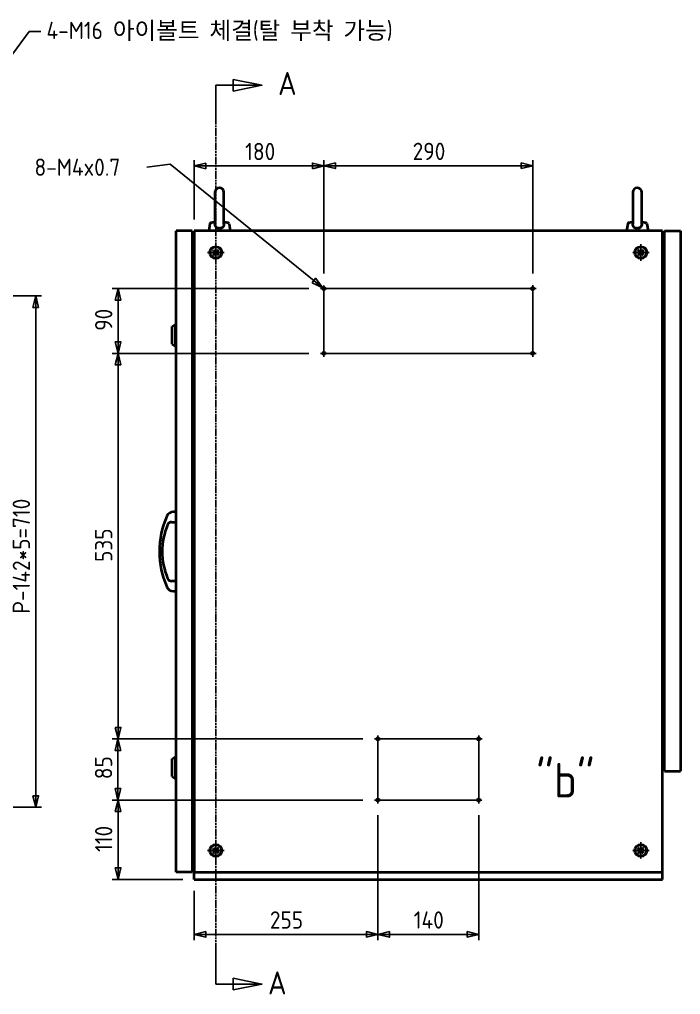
# Model space of a CAD drawing. Header units: millimetres. Extents: x 0 to 6720, y 0 to 4752.
# Drawn here: x 2454 to 3372, y 1649 to 3002 of the extents above; entities that cross this region are included whole.
import ezdxf

# ---------------------------------------------------------------- set-up
doc = ezdxf.new("R2010")
doc.units = ezdxf.units.MM
doc.linetypes.add('DPAB0445$0$CHAIN', pattern=[0.7087, 0.4724, -0.0591, 0.1181, -0.0591])
doc.linetypes.add('DPAB0445$0$DOUBLE_DASH_CHAIN', pattern=[1.2403, 0.6614, -0.0827, 0.1654, -0.0827, 0.1654, -0.0827])
for name, color, linetype, lineweight in [('DPAB0445$0$가시적인 것(ISO)', 3, 'Continuous', 40), ('DPAB0445$0$가시적인 좁은 것(ISO)', 3, 'Continuous', 35), ('DPAB0445$0$기호(ISO)', 5, 'Continuous', 25), ('DPAB0445$0$단면선(ISO)', 7, 'DPAB0445$0$CHAIN', 25), ('DPAB0445$0$중심 표식(ISO)', 1, 'Continuous', 25), ('DPAB0445$0$중심선(ISO)', 1, 'Continuous', 25), ('DPAB0445$0$치수(ISO)', 2, 'Continuous', 25)]:
    doc.layers.add(name, color=color, linetype=linetype, lineweight=lineweight)
doc.styles.add('DPAB0445$0$문자 텍스트_PSTEK_POSCO', font='isocp.shx')
doc.styles.add('DPAB0445$0$치수 텍스트_PSTEK_POSCO', font='isocp.shx')
doc.dimstyles.new('DPAB0445$0$치수_PSTEK_POSCO', dxfattribs={"dimscale": 16, "dimtxt": 1.5, "dimasz": 1, "dimexe": 0.5, "dimexo": 1, "dimgap": 0.5, "dimtad": 1, "dimrnd": 1e-08, "dimdsep": 46, "dimtxsty": 'DPAB0445$0$치수 텍스트_PSTEK_POSCO', "dimblk": 'DPAB0445$0$Filled-2', "dimcen": 0.09, "dimdle": 10, "dimclrd": 7, "dimclre": 7, "dimclrt": 2, "dimadec": 1, "dimazin": 2, "dimtfac": 1, "dimtmove": 0, "dimatfit": 3, "dimldrblk": 'DPAB0445$0$Filled-2', "dimfxl": 0, "dimtolj": 1, "dimlwd": -1, "dimlwe": -1, "dimarcsym": 0})
doc.dimstyles.new('DPAB0445$0$치수_PSTEK_POSCO$7', dxfattribs={"dimscale": 16, "dimtxt": 1.5, "dimasz": 1, "dimexe": 0.5, "dimexo": 1, "dimgap": 0.5, "dimtad": 1, "dimrnd": 1e-08, "dimdsep": 46, "dimtxsty": 'DPAB0445$0$치수 텍스트_PSTEK_POSCO', "dimblk": 'DPAB0445$0$Filled-2', "dimcen": 0.09, "dimdle": 10, "dimclrd": 7, "dimclre": 7, "dimclrt": 2, "dimadec": 1, "dimazin": 2, "dimtfac": 1, "dimtmove": 0, "dimatfit": 3, "dimldrblk": 'DPAB0445$0$Filled-2', "dimfxl": 0, "dimtolj": 1, "dimlwd": -1, "dimlwe": -1, "dimarcsym": 0})

# ---------------------------------------------------------------- blocks, each defined once
blk = doc.blocks.new('DPAB0445$0$Filled-2')
at = {"color": 0}
for p, q in [((0, 0), (-1, 0.25)), ((-1, 0.25), (-1, -0.25)), ((-1, 0), (0, 0)), ((-1, -0.25), (0, 0))]:
    blk.add_line(p, q, dxfattribs=at)
at = {"color": 0, "flags": 128}
blk.add_lwpolyline([(-1, -0.25), (0, 0), (-1, 0.25), (-1, -0.25)], dxfattribs=at)
at = {"color": 0}
blk.add_solid([(-1, -0.25), (0, 0), (-1, 0.25), (-1, -0.25)], dxfattribs=at)
blk = doc.blocks.new('*D172')
at = {"layer": 'DPAB0445$0$치수(ISO)', "color": 7}
for p, q in [((2220.1, 2618.7), (2484.6, 2618.7)), ((2476.6, 1924.7), (2476.6, 2602.7)), ((2220.1, 1908.7), (2484.6, 1908.7))]:
    blk.add_line(p, q, dxfattribs=at)
at = {"layer": 'DPAB0445$0$치수(ISO)', "color": 7, "xscale": 16, "yscale": 16, "zscale": 16}
for p, rotation in [((2476.6, 2618.7), 90), ((2476.6, 1908.7), 270)]:
    blk.add_blockref('DPAB0445$0$Filled-2', p, dxfattribs=dict(at, rotation=rotation))
at = {"layer": 'DPAB0445$0$치수(ISO)', "color": 2, "insert": (2456.6, 2177.3), "char_height": 24, "attachment_point": 4, "rotation": 90, "style": 'DPAB0445$0$치수 텍스트_PSTEK_POSCO'}
blk.add_mtext('\\A1;P-142*5=710', dxfattribs=at)
blk = doc.blocks.new('*D186')
at = {"layer": 'DPAB0445$0$치수(ISO)', "color": 7}
for p, q in [((2951.7, 1897.9), (2951.7, 1724.3)), ((2696.7, 1792.7), (2696.7, 1724.3)), ((2712.7, 1732.3), (2935.7, 1732.3))]:
    blk.add_line(p, q, dxfattribs=at)
at = {"layer": 'DPAB0445$0$치수(ISO)', "color": 7, "xscale": 16, "yscale": 16, "zscale": 16, "rotation": 180}
blk.add_blockref('DPAB0445$0$Filled-2', (2696.7, 1732.3), dxfattribs=at)
at = {"layer": 'DPAB0445$0$치수(ISO)', "color": 7, "xscale": 16, "yscale": 16, "zscale": 16}
blk.add_blockref('DPAB0445$0$Filled-2', (2951.7, 1732.3), dxfattribs=at)
at = {"layer": 'DPAB0445$0$치수(ISO)', "color": 2, "insert": (2801.7, 1752.3), "char_height": 24, "attachment_point": 4, "style": 'DPAB0445$0$치수 텍스트_PSTEK_POSCO'}
blk.add_mtext('\\A1;255', dxfattribs=at)
blk = doc.blocks.new('*D187')
at = {"layer": 'DPAB0445$0$치수(ISO)', "color": 7}
for p, q in [((2951.7, 1897.9), (2951.7, 1724.3)), ((3091.7, 1897.9), (3091.7, 1724.3)), ((2967.7, 1732.3), (3075.7, 1732.3))]:
    blk.add_line(p, q, dxfattribs=at)
at = {"layer": 'DPAB0445$0$치수(ISO)', "color": 7, "xscale": 16, "yscale": 16, "zscale": 16, "rotation": 180}
blk.add_blockref('DPAB0445$0$Filled-2', (2951.7, 1732.3), dxfattribs=at)
at = {"layer": 'DPAB0445$0$치수(ISO)', "color": 7, "xscale": 16, "yscale": 16, "zscale": 16}
blk.add_blockref('DPAB0445$0$Filled-2', (3091.7, 1732.3), dxfattribs=at)
at = {"layer": 'DPAB0445$0$치수(ISO)', "color": 2, "insert": (3001.4, 1752.3), "char_height": 24, "attachment_point": 4, "style": 'DPAB0445$0$치수 텍스트_PSTEK_POSCO'}
blk.add_mtext('\\A1;140', dxfattribs=at)
blk = doc.blocks.new('*D188')
at = {"layer": 'DPAB0445$0$치수(ISO)', "color": 7}
for p, q in [((2930.9, 1918.7), (2582.9, 1918.7)), ((2590.9, 1824.7), (2590.9, 1902.7)), ((2680.7, 1808.7), (2582.9, 1808.7))]:
    blk.add_line(p, q, dxfattribs=at)
at = {"layer": 'DPAB0445$0$치수(ISO)', "color": 7, "xscale": 16, "yscale": 16, "zscale": 16}
for p, rotation in [((2590.9, 1918.7), 90), ((2590.9, 1808.7), 270)]:
    blk.add_blockref('DPAB0445$0$Filled-2', p, dxfattribs=dict(at, rotation=rotation))
at = {"layer": 'DPAB0445$0$치수(ISO)', "color": 2, "insert": (2570.9, 1846.7), "char_height": 24, "attachment_point": 4, "rotation": 90, "style": 'DPAB0445$0$치수 텍스트_PSTEK_POSCO'}
blk.add_mtext('\\A1;110', dxfattribs=at)
blk = doc.blocks.new('*D189')
at = {"layer": 'DPAB0445$0$치수(ISO)', "color": 7}
for p, q in [((2930.9, 2003.7), (2582.7, 2003.7)), ((2590.7, 1934.7), (2590.7, 1987.7)), ((2930.9, 1918.7), (2582.7, 1918.7))]:
    blk.add_line(p, q, dxfattribs=at)
at = {"layer": 'DPAB0445$0$치수(ISO)', "color": 7, "xscale": 16, "yscale": 16, "zscale": 16}
for p, rotation in [((2590.7, 2003.7), 90), ((2590.7, 1918.7), 270)]:
    blk.add_blockref('DPAB0445$0$Filled-2', p, dxfattribs=dict(at, rotation=rotation))
at = {"layer": 'DPAB0445$0$치수(ISO)', "color": 2, "insert": (2570.7, 1947.7), "char_height": 24, "attachment_point": 4, "rotation": 90, "style": 'DPAB0445$0$치수 텍스트_PSTEK_POSCO'}
blk.add_mtext('\\A1;85', dxfattribs=at)
blk = doc.blocks.new('*D190')
at = {"layer": 'DPAB0445$0$치수(ISO)', "color": 7}
for p, q in [((2855.9, 2538.7), (2582.9, 2538.7)), ((2590.9, 2019.7), (2590.9, 2522.7)), ((2930.9, 2003.7), (2582.9, 2003.7))]:
    blk.add_line(p, q, dxfattribs=at)
at = {"layer": 'DPAB0445$0$치수(ISO)', "color": 7, "xscale": 16, "yscale": 16, "zscale": 16}
for p, rotation in [((2590.9, 2538.7), 90), ((2590.9, 2003.7), 270)]:
    blk.add_blockref('DPAB0445$0$Filled-2', p, dxfattribs=dict(at, rotation=rotation))
at = {"layer": 'DPAB0445$0$치수(ISO)', "color": 2, "insert": (2570.9, 2249.3), "char_height": 24, "attachment_point": 4, "rotation": 90, "style": 'DPAB0445$0$치수 텍스트_PSTEK_POSCO'}
blk.add_mtext('\\A1;535', dxfattribs=at)
blk = doc.blocks.new('*D191')
at = {"layer": 'DPAB0445$0$치수(ISO)', "color": 7}
for p, q in [((2855.9, 2628.7), (2582.9, 2628.7)), ((2590.9, 2554.7), (2590.9, 2612.7)), ((2855.9, 2538.7), (2582.9, 2538.7))]:
    blk.add_line(p, q, dxfattribs=at)
at = {"layer": 'DPAB0445$0$치수(ISO)', "color": 7, "xscale": 16, "yscale": 16, "zscale": 16}
for p, rotation in [((2590.9, 2628.7), 90), ((2590.9, 2538.7), 270)]:
    blk.add_blockref('DPAB0445$0$Filled-2', p, dxfattribs=dict(at, rotation=rotation))
at = {"layer": 'DPAB0445$0$치수(ISO)', "color": 2, "insert": (2570.9, 2570.1), "char_height": 24, "attachment_point": 4, "rotation": 90, "style": 'DPAB0445$0$치수 텍스트_PSTEK_POSCO'}
blk.add_mtext('\\A1;90', dxfattribs=at)
blk = doc.blocks.new('*D192')
at = {"layer": 'DPAB0445$0$치수(ISO)', "color": 7}
for p, q in [((2696.7, 2724.7), (2696.7, 2807)), ((2876.7, 2649.5), (2876.7, 2807)), ((2712.7, 2799), (2860.7, 2799))]:
    blk.add_line(p, q, dxfattribs=at)
at = {"layer": 'DPAB0445$0$치수(ISO)', "color": 7, "xscale": 16, "yscale": 16, "zscale": 16, "rotation": 180}
blk.add_blockref('DPAB0445$0$Filled-2', (2696.7, 2799), dxfattribs=at)
at = {"layer": 'DPAB0445$0$치수(ISO)', "color": 7, "xscale": 16, "yscale": 16, "zscale": 16}
blk.add_blockref('DPAB0445$0$Filled-2', (2876.7, 2799), dxfattribs=at)
at = {"layer": 'DPAB0445$0$치수(ISO)', "color": 2, "insert": (2767.3, 2819), "char_height": 24, "attachment_point": 4, "style": 'DPAB0445$0$치수 텍스트_PSTEK_POSCO'}
blk.add_mtext('\\A1;180', dxfattribs=at)
blk = doc.blocks.new('*D193')
at = {"layer": 'DPAB0445$0$치수(ISO)', "color": 7}
for p, q in [((2876.7, 2649.5), (2876.7, 2807.2)), ((3166.7, 2649.5), (3166.7, 2807.2)), ((2892.7, 2799.2), (3150.7, 2799.2))]:
    blk.add_line(p, q, dxfattribs=at)
at = {"layer": 'DPAB0445$0$치수(ISO)', "color": 7, "xscale": 16, "yscale": 16, "zscale": 16, "rotation": 180}
blk.add_blockref('DPAB0445$0$Filled-2', (2876.7, 2799.2), dxfattribs=at)
at = {"layer": 'DPAB0445$0$치수(ISO)', "color": 7, "xscale": 16, "yscale": 16, "zscale": 16}
blk.add_blockref('DPAB0445$0$Filled-2', (3166.7, 2799.2), dxfattribs=at)
at = {"layer": 'DPAB0445$0$치수(ISO)', "color": 2, "insert": (2999.9, 2819.2), "char_height": 24, "attachment_point": 4, "style": 'DPAB0445$0$치수 텍스트_PSTEK_POSCO'}
blk.add_mtext('\\A1;290', dxfattribs=at)
blk = doc.blocks.new('DPAB0445$0$2dTransSection0')
at = {"layer": 'DPAB0445$0$단면선(ISO)', "linetype": 'DPAB0445$0$DOUBLE_DASH_CHAIN'}
blk.add_line((170.419, 181.93), (170.419, 103.957), dxfattribs=at)
at = {"layer": 'DPAB0445$0$단면선(ISO)', "linetype": 'Continuous'}
for p, q in [((170.419, 181.93), (170.419, 178.526)), ((170.419, 181.93), (171.919, 181.93)), ((174.419, 181.93), (171.919, 182.43)), ((171.919, 182.43), (171.919, 181.43)), ((171.919, 181.93), (174.419, 181.93)), ((171.919, 181.43), (174.419, 181.93)), ((170.419, 107.361), (170.419, 103.957)), ((174.419, 103.957), (171.919, 104.457)), ((171.919, 104.457), (171.919, 103.457)), ((170.419, 103.957), (171.919, 103.957)), ((171.919, 103.957), (174.419, 103.957)), ((171.919, 103.457), (174.419, 103.957))]:
    blk.add_line(p, q, dxfattribs=at)
at = {"layer": 'DPAB0445$0$단면선(ISO)', "linetype": 'Continuous', "flags": 128}
for points in [[(171.919, 181.43), (174.419, 181.93), (171.919, 182.43), (171.919, 181.43)], [(171.919, 103.457), (174.419, 103.957), (171.919, 104.457), (171.919, 103.457)]]:
    blk.add_lwpolyline(points, dxfattribs=at)
at = {"layer": 'DPAB0445$0$단면선(ISO)'}
for points in [[(171.919, 181.43), (174.419, 181.93), (171.919, 182.43), (171.919, 181.43)], [(171.919, 103.457), (174.419, 103.957), (171.919, 104.457), (171.919, 103.457)]]:
    blk.add_solid(points, dxfattribs=at)
at = {"layer": 'DPAB0445$0$단면선(ISO)', "char_height": 2, "attachment_point": 7, "style": 'DPAB0445$0$문자 텍스트_PSTEK_POSCO'}
for insert in [(175.811, 181.088), (174.94, 103.054)]:
    blk.add_mtext('A', dxfattribs=dict(at, insert=insert))

msp = doc.modelspace()

# ---------------------------------------------------------------- linework, layer by layer
at = {"layer": 'DPAB0445$0$가시적인 것(ISO)'}
for p, q in [((2725.456, 2762.453), (2725.456, 2718.087)), ((2737.956, 2718.087), (2737.956, 2762.453)), ((3305.456, 2762.453), (3305.456, 2718.087)), ((3317.956, 2718.087), (3317.956, 2762.453)), ((2693.706, 2708.703), (2671.706, 2708.703)), ((2671.706, 1818.703), (2671.706, 2708.703)), ((2693.706, 2708.703), (2693.706, 1818.703)), ((2696.706, 2708.703), (2696.706, 1818.703)), ((3346.706, 2708.703), (2696.706, 2708.703)), ((2718.46, 2718.651), (2716.706, 2708.703)), ((2744.952, 2718.651), (2746.706, 2708.703)), ((3298.46, 2718.651), (3296.706, 2708.703)), ((3324.952, 2718.651), (3326.706, 2708.703)), ((3346.706, 1818.703), (3346.706, 2708.703)), ((3349.706, 1958.703), (3349.706, 2708.703)), ((3349.706, 2708.703), (3371.706, 2708.703)), ((3371.706, 2708.703), (3371.706, 1958.703)), ((2723.272, 2681.101), (2724.043, 2681.936)), ((2724.906, 2679.399), (2723.28, 2680.901)), ((2724.244, 2681.944), (2725.87, 2680.442)), ((2724.405, 2679.881), (2725.349, 2680.903)), ((2727.402, 2680.503), (2728.904, 2682.129)), ((2727.884, 2681.004), (2728.907, 2680.06)), ((2729.947, 2681.165), (2728.445, 2679.539)), ((2729.105, 2682.137), (2729.939, 2681.366)), ((3313.272, 2681.101), (3314.043, 2681.936)), ((3314.906, 2679.399), (3313.28, 2680.901)), ((3314.244, 2681.944), (3315.87, 2680.442)), ((3314.405, 2679.881), (3315.349, 2680.903)), ((3317.402, 2680.503), (3318.904, 2682.129)), ((3317.884, 2681.004), (3318.907, 2680.06)), ((3319.947, 2681.165), (3318.445, 2679.539)), ((3319.105, 2682.137), (3319.939, 2681.366)), ((2723.465, 2676.24), (2724.967, 2677.866)), ((2724.308, 2675.269), (2723.473, 2676.04)), ((2725.528, 2676.401), (2724.505, 2677.346)), ((2726.01, 2676.903), (2724.508, 2675.277)), ((2729.169, 2675.462), (2727.543, 2676.963)), ((2729.007, 2677.524), (2728.063, 2676.502)), ((2728.506, 2678.007), (2730.132, 2676.505)), ((2730.14, 2676.304), (2729.369, 2675.47)), ((3313.465, 2676.24), (3314.967, 2677.866)), ((3314.308, 2675.269), (3313.473, 2676.04)), ((3315.528, 2676.401), (3314.505, 2677.346)), ((3316.01, 2676.903), (3314.508, 2675.277)), ((3319.169, 2675.462), (3317.543, 2676.963)), ((3319.007, 2677.524), (3318.063, 2676.502)), ((3318.506, 2678.007), (3320.132, 2676.505)), ((3320.14, 2676.304), (3319.369, 2675.47)), ((2696.706, 2661.003), (2693.706, 2661.003)), ((3346.706, 2661.003), (3349.706, 2661.003)), ((3371.706, 2609.045), (3371.806, 2609.045)), ((3371.706, 2599.742), (3371.806, 2599.742)), ((3371.806, 2609.045), (3371.806, 2599.742)), ((3371.806, 2599.742), (3371.806, 2591.857)), ((2665.806, 2575.953), (2670.206, 2578.703)), ((2665.806, 2551.453), (2665.806, 2575.953)), ((2670.206, 2578.703), (2670.206, 2548.703)), ((2671.706, 2578.703), (2670.206, 2578.703)), ((3371.706, 2564.799), (3371.806, 2564.799)), ((3371.706, 2559.41), (3371.806, 2559.41)), ((2665.806, 2551.453), (2670.206, 2548.703)), ((2671.706, 2548.703), (2670.206, 2548.703)), ((2876.706, 2537.082), (2876.706, 2540.324)), ((3166.706, 2540.324), (3166.706, 2537.082)), ((3371.706, 2511.816), (3371.806, 2511.816)), ((3371.706, 2505.066), (3371.806, 2505.066)), ((3371.806, 2505.066), (3371.806, 2477.951)), ((3371.706, 2477.951), (3371.806, 2477.951)), ((3371.706, 2466.436), (3371.806, 2466.436)), ((3371.806, 2466.436), (3371.806, 2457.133)), ((3371.706, 2457.133), (3371.806, 2457.133)), ((3371.806, 2457.133), (3371.806, 2424.912)), ((3371.706, 2424.912), (3371.806, 2424.912)), ((3371.806, 2424.912), (3371.806, 2415.609)), ((3371.706, 2415.609), (3371.806, 2415.609)), ((3371.706, 2397.91), (3371.806, 2397.91)), ((3371.806, 2397.91), (3371.806, 2363.761)), ((3371.706, 2363.761), (3371.806, 2363.761)), ((3371.706, 2350.147), (3371.806, 2350.147)), ((2671.706, 2318.703), (2667.643, 2318.703)), ((2665.213, 2304.703), (2671.706, 2304.703)), ((3371.706, 2308.453), (3371.806, 2308.453)), ((2671.706, 2222.703), (2665.213, 2222.703)), ((2667.643, 2208.703), (2671.706, 2208.703)), ((3346.706, 2006.403), (3349.706, 2006.403)), ((2665.806, 1975.953), (2670.206, 1978.703)), ((2665.806, 1951.453), (2665.806, 1975.953)), ((2670.206, 1978.703), (2670.206, 1948.703)), ((2671.706, 1978.703), (2670.206, 1978.703)), ((2665.806, 1951.453), (2670.206, 1948.703)), ((3349.706, 1958.703), (3371.706, 1958.703)), ((2671.706, 1948.703), (2670.206, 1948.703)), ((2696.706, 1866.403), (2693.706, 1866.403)), ((2723.272, 1851.101), (2724.043, 1851.936)), ((2724.906, 1849.399), (2723.28, 1850.901)), ((2723.465, 1846.24), (2724.967, 1847.866)), ((2724.308, 1845.269), (2723.473, 1846.04)), ((2724.244, 1851.944), (2725.87, 1850.442)), ((2724.405, 1849.881), (2725.349, 1850.903)), ((2725.528, 1846.401), (2724.505, 1847.346)), ((2726.01, 1846.903), (2724.508, 1845.277)), ((2727.402, 1850.503), (2728.904, 1852.129)), ((2729.169, 1845.462), (2727.543, 1846.963)), ((2727.884, 1851.004), (2728.907, 1850.06)), ((2729.007, 1847.524), (2728.063, 1846.502)), ((2729.947, 1851.165), (2728.445, 1849.539)), ((2728.506, 1848.007), (2730.132, 1846.505)), ((2729.105, 1852.137), (2729.939, 1851.366)), ((2730.14, 1846.304), (2729.369, 1845.47)), ((3313.272, 1851.101), (3314.043, 1851.936)), ((3314.906, 1849.399), (3313.28, 1850.901)), ((3313.465, 1846.24), (3314.967, 1847.866)), ((3314.308, 1845.269), (3313.473, 1846.04)), ((3314.244, 1851.944), (3315.87, 1850.442)), ((3314.405, 1849.881), (3315.349, 1850.903)), ((3315.528, 1846.401), (3314.505, 1847.346)), ((3316.01, 1846.903), (3314.508, 1845.277)), ((3317.402, 1850.503), (3318.904, 1852.129)), ((3319.169, 1845.462), (3317.543, 1846.963)), ((3317.884, 1851.004), (3318.907, 1850.06)), ((3319.007, 1847.524), (3318.063, 1846.502)), ((3319.947, 1851.165), (3318.445, 1849.539)), ((3318.506, 1848.007), (3320.132, 1846.505)), ((3319.105, 1852.137), (3319.939, 1851.366)), ((3320.14, 1846.304), (3319.369, 1845.47)), ((2693.706, 1818.703), (2671.706, 1818.703)), ((2696.706, 1808.703), (2696.706, 1818.703)), ((2696.706, 1818.703), (3346.706, 1818.703)), ((3346.706, 1808.703), (3346.706, 1818.703)), ((2696.706, 1808.703), (3346.706, 1808.703))]:
    msp.add_line(p, q, dxfattribs=at)
for centre, radius in [((2726.706, 2678.703), 8.4), ((2726.706, 2678.703), 8), ((3316.706, 2678.703), 8.4), ((3316.706, 2678.703), 8), ((2876.706, 2628.703), 1.621), ((3166.706, 2628.703), 1.621), ((2876.706, 2538.703), 1.621), ((3166.706, 2538.703), 1.621), ((2951.706, 2003.703), 1.621), ((3091.706, 2003.703), 1.621), ((2951.706, 1918.703), 1.621), ((3091.706, 1918.703), 1.621), ((2726.706, 1848.703), 8.4), ((2726.706, 1848.703), 8), ((3316.706, 1848.703), 8.4), ((3316.706, 1848.703), 8)]:
    msp.add_circle(centre, radius, dxfattribs=at)
for centre, radius, start, end in [((2731.706, 2762.453), 6.25, 0, 180), ((3311.706, 2762.453), 6.25, 0, 180), ((2731.706, 2663.595), 57.608, 96.228381, 102.026552), ((2731.706, 2663.595), 57.608, 77.973448, 83.771619), ((3311.706, 2663.595), 57.608, 96.228381, 102.026552), ((3311.706, 2663.595), 57.608, 77.973448, 83.771619), ((2720.036, 2718.373), 1.6, 102.026552, 170), ((2743.376, 2718.373), 1.6, 10, 77.973448), ((3300.036, 2718.373), 1.6, 102.026552, 170), ((3323.376, 2718.373), 1.6, 10, 77.973448), ((2723.376, 2681.005), 0.142, 137.272369, 227.272369), ((2724.147, 2681.839), 0.142, 47.272369, 137.272369), ((2724.415, 2679.871), 0.0142, 137.272369, 227.272369), ((2726.706, 2678.703), 1.93, 115.687707, 158.857031), ((2725.36, 2680.894), 0.0142, 47.272369, 137.272369), ((2726.706, 2678.703), 1.93, 68.857031, 115.687707), ((2726.706, 2678.703), 1.93, 25.687707, 68.857031), ((2727.875, 2680.994), 0.0142, 47.272369, 137.272369), ((2729.008, 2682.032), 0.142, 47.272369, 137.272369), ((2728.897, 2680.049), 0.0142, 317.272369, 47.272369), ((2729.843, 2681.262), 0.142, 317.272369, 47.272369), ((3313.376, 2681.005), 0.142, 137.272369, 227.272369), ((3314.147, 2681.839), 0.142, 47.272369, 137.272369), ((3314.415, 2679.871), 0.0142, 137.272369, 227.272369), ((3316.706, 2678.703), 1.93, 115.687707, 158.857031), ((3315.36, 2680.894), 0.0142, 47.272369, 137.272369), ((3316.706, 2678.703), 1.93, 68.857031, 115.687707), ((3316.706, 2678.703), 1.93, 25.687707, 68.857031), ((3317.875, 2680.994), 0.0142, 47.272369, 137.272369), ((3319.008, 2682.032), 0.142, 47.272369, 137.272369), ((3318.897, 2680.049), 0.0142, 317.272369, 47.272369), ((3319.843, 2681.262), 0.142, 317.272369, 47.272369), ((2723.569, 2676.144), 0.142, 137.272369, 227.272369), ((2724.404, 2675.373), 0.142, 227.272369, 317.272369), ((2724.515, 2677.356), 0.0142, 137.272369, 227.272369), ((2726.706, 2678.703), 1.93, 158.857031, 205.687707), ((2726.706, 2678.703), 1.93, 205.687707, 248.857033), ((2725.537, 2676.412), 0.0142, 227.272369, 317.272369), ((2726.706, 2678.703), 1.93, 248.857031, 295.687707), ((2726.706, 2678.703), 1.93, 295.687705, 338.857031), ((2728.053, 2676.512), 0.0142, 227.272369, 317.272369), ((2726.706, 2678.703), 1.93, 338.857031, 25.687707), ((2728.997, 2677.534), 0.0142, 317.272369, 47.272369), ((2729.265, 2675.566), 0.142, 227.272369, 317.272369), ((2730.036, 2676.4), 0.142, 317.272369, 47.272369), ((3313.569, 2676.144), 0.142, 137.272369, 227.272369), ((3314.404, 2675.373), 0.142, 227.272369, 317.272369), ((3314.515, 2677.356), 0.0142, 137.272369, 227.272369), ((3316.706, 2678.703), 1.93, 158.857031, 205.687707), ((3316.706, 2678.703), 1.93, 205.687707, 248.857033), ((3315.537, 2676.412), 0.0142, 227.272369, 317.272369), ((3316.706, 2678.703), 1.93, 248.857031, 295.687707), ((3316.706, 2678.703), 1.93, 295.687705, 338.857031), ((3318.053, 2676.512), 0.0142, 227.272369, 317.272369), ((3316.706, 2678.703), 1.93, 338.857031, 25.687707), ((3318.997, 2677.534), 0.0142, 317.272369, 47.272369), ((3319.265, 2675.566), 0.142, 227.272369, 317.272369), ((3320.036, 2676.4), 0.142, 317.272369, 47.272369), ((2667.643, 2308.703), 10, 90, 156.311939), ((2770.214, 2263.703), 122.008, 156.311939, 203.688061), ((2749.119, 2263.703), 96.913, 157.357192, 202.642808), ((2665.213, 2298.703), 6, 90, 157.357192), ((2665.213, 2228.703), 6, 202.642808, 270), ((2667.643, 2218.703), 10, 203.688061, 270), ((2723.376, 1851.005), 0.142, 137.272369, 227.272369), ((2723.569, 1846.144), 0.142, 137.272369, 227.272369), ((2724.147, 1851.839), 0.142, 47.272369, 137.272369), ((2724.404, 1845.373), 0.142, 227.272369, 317.272369), ((2724.415, 1849.871), 0.0142, 137.272369, 227.272369), ((2724.515, 1847.356), 0.0142, 137.272369, 227.272369), ((2726.706, 1848.703), 1.93, 158.857031, 205.687707), ((2726.706, 1848.703), 1.93, 115.687707, 158.857031), ((2726.706, 1848.703), 1.93, 205.687707, 248.857033), ((2725.36, 1850.894), 0.0142, 47.272369, 137.272369), ((2725.537, 1846.412), 0.0142, 227.272369, 317.272369), ((2726.706, 1848.703), 1.93, 68.857031, 115.687707), ((2726.706, 1848.703), 1.93, 248.857031, 295.687707), ((2726.706, 1848.703), 1.93, 25.687707, 68.857031), ((2726.706, 1848.703), 1.93, 295.687705, 338.857031), ((2727.875, 1850.994), 0.0142, 47.272369, 137.272369), ((2728.053, 1846.512), 0.0142, 227.272369, 317.272369), ((2726.706, 1848.703), 1.93, 338.857031, 25.687707), ((2729.008, 1852.032), 0.142, 47.272369, 137.272369), ((2728.897, 1850.049), 0.0142, 317.272369, 47.272369), ((2728.997, 1847.534), 0.0142, 317.272369, 47.272369), ((2729.265, 1845.566), 0.142, 227.272369, 317.272369), ((2729.843, 1851.262), 0.142, 317.272369, 47.272369), ((2730.036, 1846.4), 0.142, 317.272369, 47.272369), ((3313.376, 1851.005), 0.142, 137.272369, 227.272369), ((3313.569, 1846.144), 0.142, 137.272369, 227.272369), ((3314.147, 1851.839), 0.142, 47.272369, 137.272369), ((3314.404, 1845.373), 0.142, 227.272369, 317.272369), ((3314.415, 1849.871), 0.0142, 137.272369, 227.272369), ((3314.515, 1847.356), 0.0142, 137.272369, 227.272369), ((3316.706, 1848.703), 1.93, 158.857031, 205.687707), ((3316.706, 1848.703), 1.93, 115.687707, 158.857031), ((3316.706, 1848.703), 1.93, 205.687707, 248.857033), ((3315.36, 1850.894), 0.0142, 47.272369, 137.272369), ((3315.537, 1846.412), 0.0142, 227.272369, 317.272369), ((3316.706, 1848.703), 1.93, 68.857031, 115.687707), ((3316.706, 1848.703), 1.93, 248.857031, 295.687707), ((3316.706, 1848.703), 1.93, 25.687707, 68.857031), ((3316.706, 1848.703), 1.93, 295.687705, 338.857031), ((3317.875, 1850.994), 0.0142, 47.272369, 137.272369), ((3318.053, 1846.512), 0.0142, 227.272369, 317.272369), ((3316.706, 1848.703), 1.93, 338.857031, 25.687707), ((3319.008, 1852.032), 0.142, 47.272369, 137.272369), ((3318.897, 1850.049), 0.0142, 317.272369, 47.272369), ((3318.997, 1847.534), 0.0142, 317.272369, 47.272369), ((3319.265, 1845.566), 0.142, 227.272369, 317.272369), ((3319.843, 1851.262), 0.142, 317.272369, 47.272369), ((3320.036, 1846.4), 0.142, 317.272369, 47.272369)]:
    msp.add_arc(centre, radius, start, end, dxfattribs=at)
for points in [[(2737.956, 2718.087), (2737.956, 2717.5), (2737.879, 2716.927), (2737.511, 2715.689), (2737.178, 2715.065), (2736.26, 2713.962), (2735.678, 2713.501), (2734.322, 2712.785), (2733.554, 2712.545), (2731.953, 2712.321), (2731.136, 2712.338), (2729.554, 2712.63), (2728.805, 2712.902), (2727.473, 2713.689), (2726.902, 2714.199), (2726.041, 2715.398), (2725.748, 2716.063), (2725.5, 2717.212), (2725.456, 2717.646), (2725.456, 2718.087)], [(3317.956, 2718.087), (3317.956, 2717.5), (3317.879, 2716.927), (3317.511, 2715.689), (3317.178, 2715.065), (3316.26, 2713.962), (3315.678, 2713.501), (3314.322, 2712.785), (3313.554, 2712.545), (3311.953, 2712.321), (3311.136, 2712.338), (3309.554, 2712.63), (3308.805, 2712.902), (3307.473, 2713.689), (3306.902, 2714.199), (3306.041, 2715.398), (3305.748, 2716.063), (3305.5, 2717.212), (3305.456, 2717.646), (3305.456, 2718.087)]]:
    msp.add_open_spline(points, degree=3, knots=[0.05772148, 0.05772148, 0.05772148, 0.05772148, 0.23899851, 0.23899851, 0.46692882, 0.46692882, 0.70340854, 0.70340854, 0.94828753, 0.94828753, 1.19193978, 1.19193978, 1.43584134, 1.43584134, 1.68063298, 1.68063298, 1.91383984, 1.91383984, 2.04970582, 2.04970582, 2.04970582, 2.04970582], dxfattribs=at)
for points in [[(3371.806, 2591.857), (3371.806, 2584.369), (3371.806, 2574.556), (3371.806, 2570.925)], [(3371.806, 2570.925), (3371.806, 2568.032), (3371.806, 2566.092), (3371.806, 2564.799)], [(3371.806, 2559.41), (3371.806, 2554.701), (3371.806, 2544.037), (3371.806, 2536.436)], [(3371.806, 2536.436), (3371.806, 2530.026), (3371.806, 2521.517), (3371.806, 2518.17)], [(3371.806, 2518.17), (3371.806, 2515.163), (3371.806, 2513.155), (3371.806, 2511.816)], [(3371.806, 2350.147), (3371.806, 2346.573), (3371.806, 2336.816), (3371.806, 2331.825)], [(3371.806, 2331.825), (3371.806, 2326.379), (3371.806, 2317.586), (3371.806, 2314.637)], [(3371.806, 2314.637), (3371.806, 2311.687), (3371.806, 2309.747), (3371.806, 2308.453)]]:
    msp.add_open_spline(points, degree=2, dxfattribs=at)
at = {"layer": 'DPAB0445$0$가시적인 좁은 것(ISO)'}
for centre in [(2876.706, 2628.703), (3166.706, 2628.703), (2876.706, 2538.703), (3166.706, 2538.703), (2951.706, 2003.703), (3091.706, 2003.703), (2951.706, 1918.703), (3091.706, 1918.703)]:
    msp.add_arc(centre, 2, 350, 260, dxfattribs=at)
at = {"layer": 'DPAB0445$0$중심 표식(ISO)', "linetype": 'DPAB0445$0$CHAIN'}
for p, q in [((2726.706, 2690.303), (2726.706, 2667.103)), ((3316.706, 2690.303), (3316.706, 2667.103)), ((2738.306, 2678.703), (2715.106, 2678.703)), ((3328.306, 2678.703), (3305.106, 2678.703)), ((2871.885, 2628.703), (2881.527, 2628.703)), ((3171.527, 2628.703), (3161.885, 2628.703)), ((2871.885, 2538.703), (2881.527, 2538.703)), ((3166.706, 2533.882), (3166.706, 2543.524)), ((2956.527, 2003.703), (2946.885, 2003.703)), ((3096.527, 2003.703), (3086.885, 2003.703)), ((2951.706, 1923.524), (2951.706, 1913.882)), ((3091.706, 1923.524), (3091.706, 1913.882)), ((2726.706, 1860.303), (2726.706, 1837.103)), ((3316.706, 1860.303), (3316.706, 1837.103)), ((2738.306, 1848.703), (2715.106, 1848.703)), ((3328.306, 1848.703), (3305.106, 1848.703))]:
    msp.add_line(p, q, dxfattribs=at)
at = {"layer": 'DPAB0445$0$중심선(ISO)', "linetype": 'DPAB0445$0$CHAIN'}
for p, q in [((2871.885, 2628.703), (3171.527, 2628.703)), ((2876.706, 2533.882), (2876.706, 2633.524)), ((3166.706, 2633.524), (3166.706, 2533.882)), ((3171.527, 2538.703), (2871.885, 2538.703)), ((2946.885, 2003.703), (3096.527, 2003.703)), ((2951.706, 2008.524), (2951.706, 1913.882)), ((3091.706, 2008.524), (3091.706, 1913.882)), ((2946.885, 1918.703), (3096.527, 1918.703))]:
    msp.add_line(p, q, dxfattribs=at)

# ---------------------------------------------------------------- block references
at = {"layer": 'DPAB0445$0$단면선(ISO)', "xscale": 16, "yscale": 16, "zscale": 16}
msp.add_blockref('DPAB0445$0$2dTransSection0', (0, 0), dxfattribs=at)

# ---------------------------------------------------------------- texts
at = {"layer": 'DPAB0445$0$기호(ISO)', "color": 2, "insert": (2491.512, 2985.79), "char_height": 24, "width": 567.53281, "attachment_point": 4, "style": 'DPAB0445$0$치수 텍스트_PSTEK_POSCO'}
msp.add_mtext('{4-M16 아이볼트 체결(탈 부착 가능)}', dxfattribs=at)
at = {"layer": 'DPAB0445$0$기호(ISO)', "color": 2, "insert": (2474.836, 2797.215), "char_height": 24, "width": 148.1847, "attachment_point": 4, "line_spacing_factor": 0.2625, "style": 'DPAB0445$0$치수 텍스트_PSTEK_POSCO'}
msp.add_mtext('{8-M4x0.7}', dxfattribs=at)
at = {"layer": 'DPAB0445$0$기호(ISO)', "color": 6, "insert": (3171.409, 1946.233), "char_height": 48, "width": 135.24673, "attachment_point": 4, "style": 'DPAB0445$0$문자 텍스트_PSTEK_POSCO'}
msp.add_mtext('{\\fISOCP|b0|i0;\\H48.0000;"b"}', dxfattribs=at)

# ---------------------------------------------------------------- dimensions: what is measured, and where the dimension line sits
at = {"layer": 'DPAB0445$0$치수(ISO)', "color": 7}
for base, p1, p2, angle, override, picture, middle in [((2876.706, 2798.95), (2696.706, 2708.703), (2876.706, 2633.524), 180, {"dimdec": 2, "dimblk2": 'DPAB0445$0$Filled-2', "dimsah": 1, "dimtp": 0, "dimtm": 0, "dimtdec": 2, "dimtofl": 0, "dimatfit": 1}, '*D192', (2786.556, 2798.95)), ((3166.706, 2799.15), (2876.706, 2633.524), (3166.706, 2633.524), 180, {"dimdec": 2, "dimblk1": 'DPAB0445$0$Filled-2', "dimsah": 1, "dimtp": 0, "dimtm": 0, "dimtdec": 2, "dimtofl": 0, "dimatfit": 1}, '*D193', (3021.856, 2799.15)), ((2590.876, 2628.703), (2871.885, 2538.703), (2871.885, 2628.703), 90, {"dimdec": 2, "dimblk1": 'DPAB0445$0$Filled-2', "dimsah": 1, "dimtp": 0, "dimtm": 0, "dimtdec": 2, "dimtofl": 0, "dimatfit": 1}, '*D191', (2590.876, 2583.853)), ((2590.876, 2538.703), (2946.885, 2003.703), (2871.885, 2538.703), 90, {"dimdec": 2, "dimblk1": 'DPAB0445$0$Filled-2', "dimblk2": 'DPAB0445$0$Filled-2', "dimsah": 1, "dimtp": 0, "dimtm": 0, "dimtdec": 2, "dimtofl": 0, "dimatfit": 1}, '*D190', (2590.876, 2271.353)), ((2590.676, 2003.703), (2946.885, 1918.703), (2946.885, 2003.703), 90, {"dimdec": 2, "dimblk1": 'DPAB0445$0$Filled-2', "dimblk2": 'DPAB0445$0$Filled-2', "dimsah": 1, "dimtp": 0, "dimtm": 0, "dimtdec": 2, "dimtofl": 0, "dimatfit": 1}, '*D189', (2590.676, 1961.353)), ((2590.876, 1918.703), (2696.706, 1808.703), (2946.885, 1918.703), 90, {"dimdec": 2, "dimblk2": 'DPAB0445$0$Filled-2', "dimsah": 1, "dimtp": 0, "dimtm": 0, "dimtdec": 2, "dimtofl": 0, "dimatfit": 1}, '*D188', (2590.876, 1863.553)), ((2951.706, 1732.275), (2696.706, 1808.703), (2951.706, 1913.882), 180, {"dimdec": 2, "dimblk2": 'DPAB0445$0$Filled-2', "dimsah": 1, "dimtp": 0, "dimtm": 0, "dimtdec": 2, "dimtofl": 0, "dimatfit": 1}, '*D186', (2824.056, 1732.275)), ((3091.706, 1732.275), (2951.706, 1913.882), (3091.706, 1913.882), 180, {"dimdec": 2, "dimblk1": 'DPAB0445$0$Filled-2', "dimsah": 1, "dimtp": 0, "dimtm": 0, "dimtdec": 2, "dimtofl": 0, "dimatfit": 1}, '*D187', (3021.856, 1732.275))]:
    dim = msp.add_linear_dim(base=base, p1=p1, p2=p2, angle=angle, dimstyle='DPAB0445$0$치수_PSTEK_POSCO', override=override, dxfattribs=at)
    dim.commit()
    dim.dimension.update_dxf_attribs({"geometry": picture, "text_midpoint": middle, "dimtype": 160})
dim = msp.add_linear_dim(base=(2476.582, 2618.703), p1=(2204.089, 1908.703), p2=(2204.089, 2618.703), angle=90, text='P-142*5=<>', dimstyle='DPAB0445$0$치수_PSTEK_POSCO', override={"dimdec": 2, "dimtp": 0, "dimtm": 0, "dimtdec": 2, "dimtofl": 0, "dimatfit": 1}, dxfattribs=at)
dim.commit()
dim.dimension.update_dxf_attribs({"geometry": '*D172', "text_midpoint": (2476.582, 2263.703), "dimtype": 160})

# ---------------------------------------------------------------- leaders
at = {"layer": 'DPAB0445$0$기호(ISO)', "color": 7, "annotation_type": 0, "has_hookline": 1}
for points, hookline_direction, text_width in [([(2302.977, 2762.01), (2467.512, 2985.79), (2483.512, 2985.79)], 0, 500.651), ([(2875.15, 2629.959), (2663.021, 2801.243), (2631.021, 2797.215)], 1, 124.8)]:
    msp.add_leader(points, dimstyle='DPAB0445$0$치수_PSTEK_POSCO$7', override={"dimtad": 0}, dxfattribs=dict(at, hookline_direction=hookline_direction, text_width=text_width))

doc.saveas('drawing.dxf')
